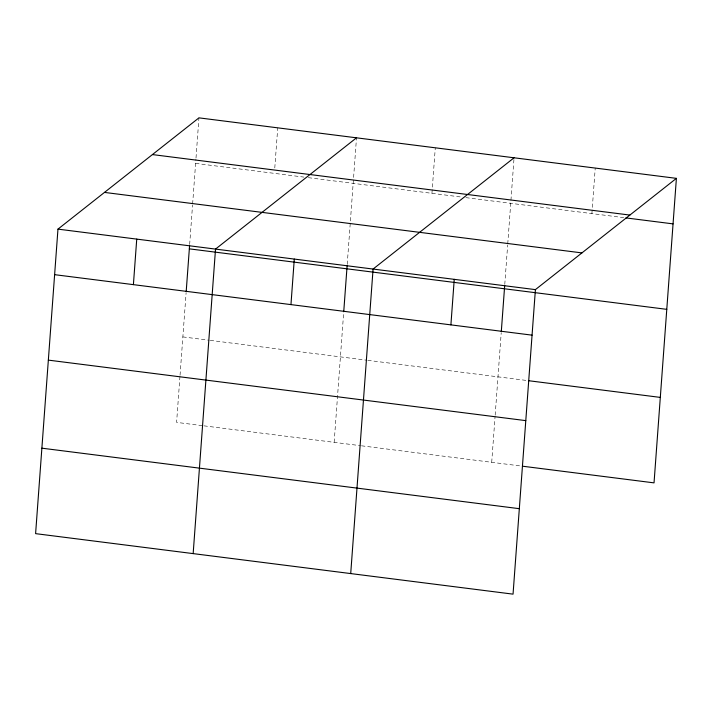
<?xml version="1.0" encoding="UTF-8"?>
<svg xmlns="http://www.w3.org/2000/svg" width="712" height="712" viewBox="0 0 712 712"><rect width="100%" height="100%" fill="white"/><g stroke="black" fill="none" stroke-linecap="round" stroke-linejoin="round"><path stroke-width="0.53" stroke-dasharray="3.56 2.67" d="M179.967 376.354L176.594 422.376L202.849 425.705M180.047 375.26L186.099 292.881M189.659 244.474L192.552 205.02M192.632 203.926L195.925 159.052M196.005 157.966L198.951 117.854M274.788 167.952L277.733 127.84M334.151 442.339L343.656 312.844M347.216 264.437L356.427 138.902M431.944 193.335L435.29 147.802M491.707 462.302L495.089 416.28M495.169 415.185L501.212 332.807M504.772 284.399L507.665 244.955M507.745 243.851L514.064 157.788M591.894 213.6L595.232 168.068M195.613 163.386L303.926 177.11M308.305 177.662L461.492 197.073M465.862 197.633L623.703 217.632M182.868 336.91L209.123 340.238M210.218 340.372L366.68 360.201M367.775 360.334L526.497 380.448M203.944 425.838L360.406 445.668M361.5 445.801L521.317 466.057"/><path stroke-width="1.07" d="M676.4 178.356L198.951 117.854L57.966 229.13L35.6 533.644L513.049 594.146L535.406 289.624L676.4 178.356L654.034 482.869L522.421 466.191M133.402 284.64L136.74 239.107M186.179 291.778L189.579 245.569M193.157 553.616L215.522 249.093L356.507 137.816M290.959 304.603L294.296 259.07M343.736 311.74L347.136 265.532M350.713 573.578L373.079 269.056L514.064 157.788M450.901 324.868L454.247 279.344M501.293 331.703L504.692 285.494M152.43 154.575L629.871 215.069M625.893 217.908L673.054 223.88M104.486 192.409L581.935 252.902M57.966 229.13L535.406 289.624M189.33 248.853L666.779 309.346M54.619 274.663L532.069 335.156M528.696 380.724L660.318 397.403M48.345 360.121L525.785 420.623M41.874 448.177L519.324 508.679"/></g></svg>
